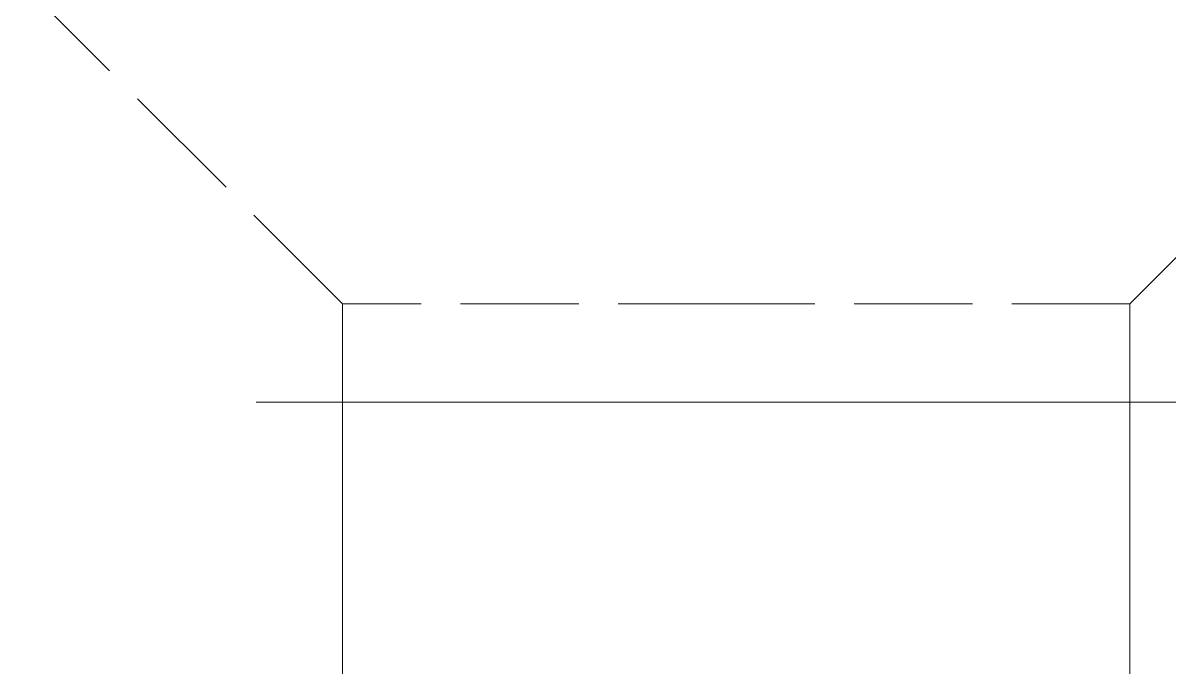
# Model space of a CAD drawing. Extents: x 23 to 587, y 4 to 413.
# Drawn here: x 468.442 to 471.353, y 192 to 193.637 of the extents above; entities that cross this region are included whole.
import ezdxf

# ---------------------------------------------------------------- set-up
doc = ezdxf.new("R2010")
doc.units = 0
doc.linetypes.add('DASHED', pattern=[15, 12, -3])
doc.layers.get('0').update_dxf_attribs({"lineweight": 13})

# ---------------------------------------------------------------- blocks, each defined once
blk = doc.blocks.new('BLOCK437')
at = {"color": 7, "linetype": 'DASHED', "lineweight": 13, "ltscale": 0.053033}
for p, q in [((-89.4809, 122.9), (-90.9809, 124.4)), ((-85.4809, 122.9), (-83.9809, 124.4))]:
    blk.add_line(p, q, dxfattribs=at)
at = {"color": 7, "linetype": 'DASHED', "lineweight": 13, "ltscale": 0.05}
for p, q in [((-87.4809, 122.9), (-89.4809, 122.9)), ((-85.4809, 122.9), (-87.4809, 122.9))]:
    blk.add_line(p, q, dxfattribs=at)
at = {"color": 7, "linetype": 'DASHED', "lineweight": 13}
for p, q in [((-89.4809, 96.4), (-89.4809, 122.9)), ((-85.4809, 96.4), (-85.4809, 122.9)), ((-77.9184, 122.4002), (-108.0434, 122.4002))]:
    blk.add_line(p, q, dxfattribs=at)

msp = doc.modelspace()

# ---------------------------------------------------------------- block references
at = {"lineweight": 0, "xscale": 0.5, "yscale": 0.5, "zscale": 0.5}
msp.add_blockref('BLOCK437', (513.9942, 131.4737), dxfattribs=at)

doc.saveas('drawing.dxf')
